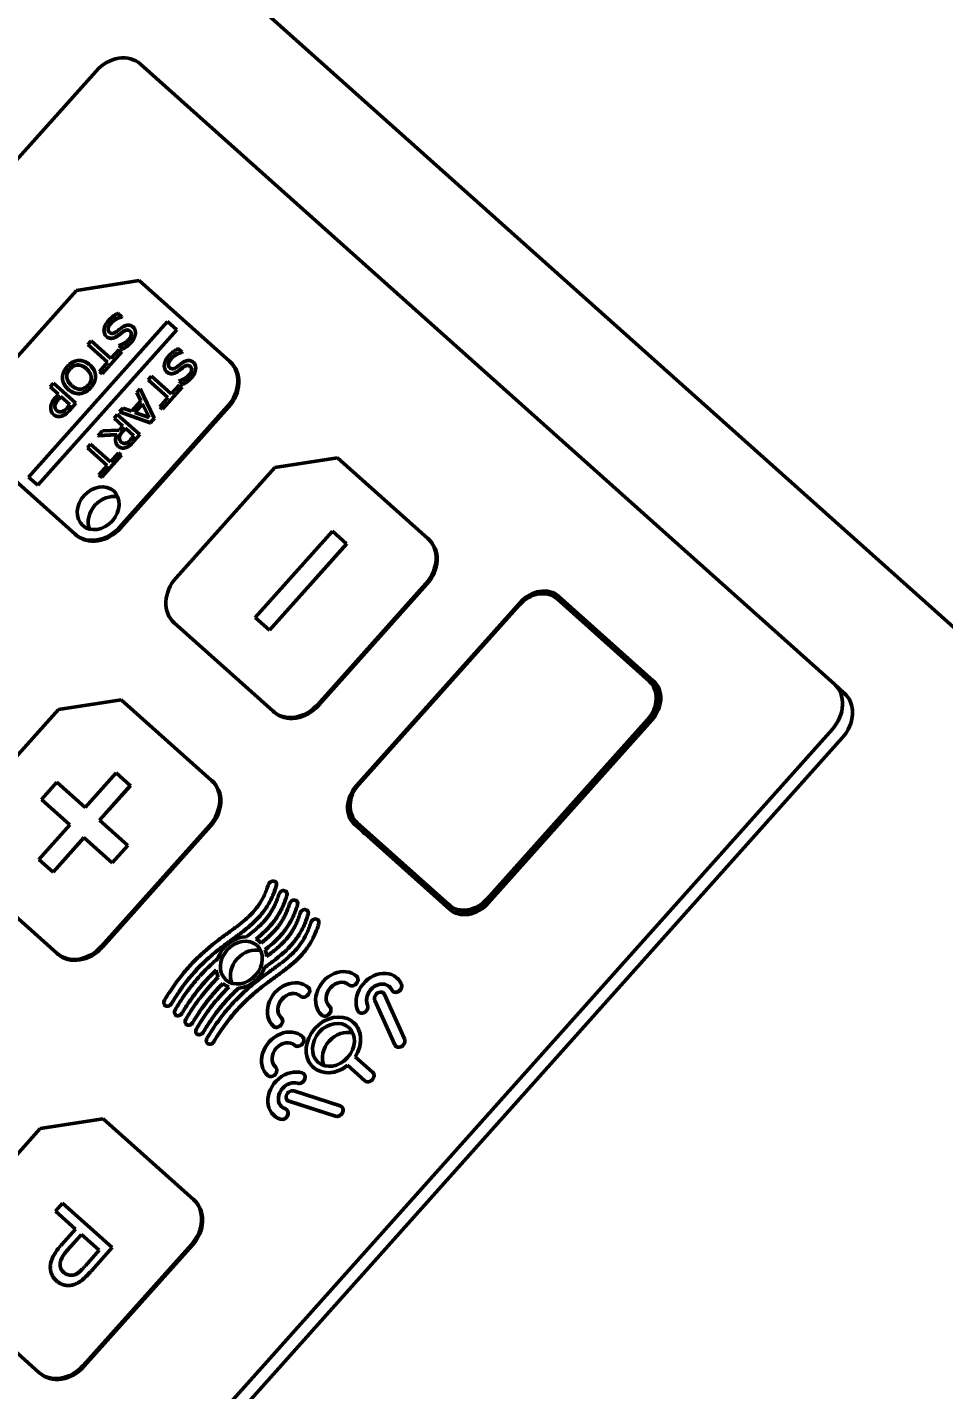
# Model space of a CAD drawing. Header units: inches. Extents: x 3110 to 5380, y 935 to 5515.
# Drawn here: x 4292.8 to 4343.4, y 1228.1 to 1303.4 of the extents above; entities that cross this region are included whole.
import ezdxf

# ---------------------------------------------------------------- set-up
doc = ezdxf.new("R2010")
doc.units = ezdxf.units.IN
doc.header["$MEASUREMENT"] = 0
for name, color, linetype, lineweight in [('AM_0', 7, 'Continuous', 30), ('AM_5', 92, 'Continuous', 15), ('Visibile (ISO)', 7, 'Continuous', 50)]:
    doc.layers.add(name, color=color, linetype=linetype, lineweight=lineweight)
doc.styles.get("Standard").update_dxf_attribs({"font": 'ROMANS.SHX'})
doc.dimstyles.new('AM_ANSI$0', dxfattribs={"dimtxt": 0.12, "dimasz": 0.12, "dimexe": 0.1, "dimexo": 0.05, "dimgap": 0.06, "dimtad": 0, "dimtih": 1, "dimtoh": 1, "dimdec": 4, "dimzin": 7, "dimdsep": 46, "dimtxsty": 'Standard', "dimcen": 0, "dimclrd": 256, "dimclre": 256, "dimclrt": 140, "dimadec": 0, "dimazin": 2, "dimtp": 0.1, "dimtm": 0.1, "dimtfac": 0.71, "dimtdec": 4, "dimtofl": 0, "dimtmove": 0, "dimatfit": 3, "dimfxl": 1, "dimtolj": 1, "dimtzin": 7, "dimlwd": -1, "dimlwe": -1, "dimarcsym": 1})

# ---------------------------------------------------------------- blocks, each defined once
blk = doc.blocks.new('_ClosedBlank')
at = {"layer": 'AM_0', "color": 0, "lineweight": -2}
for p, q in [((-1, 0.1667), (0, 0)), ((-1, 0.1667), (-1, -0.1667)), ((0, 0), (-1, -0.1667))]:
    blk.add_line(p, q, dxfattribs=at)
blk = doc.blocks.new('*D33')
at = {"layer": 'AM_5', "linetype": 'ByBlock', "transparency": 16777216}
for p, q in [((4421.186, 2159.668), (3326.444, 2159.668)), ((3326.544, 2089.668), (3326.544, 1696.983)), ((3326.544, 1174.299), (3326.544, 1566.983)), ((4232.494, 1104.299), (3326.444, 1104.299))]:
    blk.add_line(p, q, dxfattribs=at)
at = {"layer": 'Defpoints', "color": 0, "transparency": 16777216}
for p in [(4421.236, 2159.668), (3326.544, 1104.299), (4232.544, 1104.299)]:
    blk.add_point(p, dxfattribs=at)
at = {"layer": 'AM_5', "transparency": 16777216, "xscale": 70, "yscale": 70, "zscale": 70}
for p, rotation in [((3326.544, 2159.668), 90), ((3326.544, 1104.299), 270)]:
    blk.add_blockref('_ClosedBlank', p, dxfattribs=dict(at, rotation=rotation))
at = {"layer": 'AM_5', "color": 140, "transparency": 16777216, "insert": (3326.544, 1631.983), "char_height": 70, "attachment_point": 5}
blk.add_mtext('\\A1;1055', dxfattribs=at)

msp = doc.modelspace()

# ---------------------------------------------------------------- linework, layer by layer
at = {"layer": 'Visibile (ISO)'}
for p, q in [((4297.35364, 1311.90163), (4348.92577, 1265.80012)), ((4254.83744, 1254.19233), (4296.63767, 1300.95278)), ((4299.08984, 1301.33603), (4337.39375, 1267.09529)), ((4290.112, 1282.75004), (4295.55343, 1288.83718)), ((4295.55343, 1288.83718), (4299.02132, 1289.37919)), ((4299.02132, 1289.37919), (4304.00762, 1284.92183)), ((4297.85714, 1287.57081), (4298.06397, 1287.38592)), ((4298.06397, 1287.38592), (4298.05083, 1287.37121)), ((4298.05356, 1287.36876), (4298.05083, 1287.37121)), ((4298.06671, 1287.38347), (4298.05356, 1287.36876)), ((4298.06671, 1287.38347), (4298.06397, 1287.38592)), ((4292.9107, 1278.53135), (4300.58829, 1287.12)), ((4301.09641, 1286.66579), (4293.41881, 1278.07713)), ((4301.09914, 1286.66334), (4293.42155, 1278.07469)), ((4298.68238, 1286.81326), (4298.67964, 1286.81571)), ((4300.58829, 1287.12), (4301.09641, 1286.66579)), ((4301.09914, 1286.66334), (4301.09641, 1286.66579)), ((4296.18529, 1285.85011), (4296.36498, 1286.05113)), ((4297.27771, 1284.87357), (4296.18529, 1285.85011)), ((4296.36498, 1286.05113), (4297.45741, 1285.07459)), ((4297.2197, 1286.29045), (4297.21696, 1286.2929)), ((4298.05762, 1285.451), (4296.97068, 1284.23507)), ((4298.06036, 1285.44855), (4296.97341, 1284.23263)), ((4297.45741, 1285.07459), (4297.91103, 1285.58204)), ((4297.90011, 1285.78807), (4297.91326, 1285.80278)), ((4298.09691, 1285.61215), (4297.90011, 1285.78807)), ((4297.91103, 1285.58204), (4298.05762, 1285.451)), ((4298.06036, 1285.44855), (4298.05762, 1285.451)), ((4298.09964, 1285.6097), (4298.09691, 1285.61215)), ((4301.18539, 1285.61662), (4301.39223, 1285.43173)), ((4301.39223, 1285.43173), (4301.37908, 1285.41702)), ((4301.38182, 1285.41457), (4301.37908, 1285.41702)), ((4301.39497, 1285.42928), (4301.38182, 1285.41457)), ((4301.39497, 1285.42928), (4301.39223, 1285.43173)), ((4296.29364, 1284.719), (4296.29091, 1284.72145)), ((4296.82408, 1284.36611), (4297.27771, 1284.87357)), ((4296.97068, 1284.23507), (4296.82408, 1284.36611)), ((4300.54796, 1284.33626), (4300.54522, 1284.33871)), ((4302.01064, 1284.85907), (4302.0079, 1284.86152)), ((4304.06235, 1284.8729), (4304.00762, 1284.92183)), ((4294.09905, 1283.51631), (4294.27875, 1283.71733)), ((4294.27875, 1283.71733), (4295.51776, 1282.60975)), ((4296.60941, 1284.11036), (4296.60667, 1284.1128)), ((4296.97341, 1284.23263), (4296.97068, 1284.23507)), ((4299.51354, 1283.89592), (4299.69324, 1284.09694)), ((4300.60597, 1282.91938), (4299.51354, 1283.89592)), ((4299.69324, 1284.09694), (4300.78566, 1283.1204)), ((4300.78566, 1283.1204), (4301.23929, 1283.62785)), ((4301.22837, 1283.83388), (4301.24152, 1283.84859)), ((4301.42516, 1283.65796), (4301.22837, 1283.83388)), ((4301.23929, 1283.62785), (4301.38588, 1283.49681)), ((4301.4279, 1283.65551), (4301.42516, 1283.65796)), ((4294.56092, 1283.10343), (4294.09905, 1283.51631)), ((4294.40862, 1282.93306), (4294.56092, 1283.10343)), ((4294.57877, 1282.84049), (4294.70149, 1282.97778)), ((4294.70423, 1282.97533), (4294.58151, 1282.83805)), ((4294.70149, 1282.97778), (4295.19549, 1282.53618)), ((4295.09822, 1283.38172), (4295.09548, 1283.38417)), ((4295.73832, 1283.1359), (4295.73558, 1283.13834)), ((4298.8868, 1283.1948), (4299.06869, 1283.39827)), ((4299.11048, 1282.74786), (4298.8868, 1283.1948)), ((4299.07142, 1283.39582), (4299.06869, 1283.39827)), ((4299.06869, 1283.39827), (4299.85188, 1281.78078)), ((4299.07142, 1283.39582), (4299.85462, 1281.77834)), ((4300.15234, 1282.41193), (4300.60597, 1282.91938)), ((4301.38588, 1283.49681), (4300.29893, 1282.28088)), ((4301.38862, 1283.49437), (4300.30167, 1282.27844)), ((4301.38862, 1283.49437), (4301.38588, 1283.49681)), ((4294.36763, 1282.44926), (4294.3649, 1282.45171)), ((4295.19549, 1282.53618), (4295.04647, 1282.36948)), ((4295.51776, 1282.60975), (4295.17809, 1282.22977)), ((4295.5205, 1282.6073), (4295.18083, 1282.22732)), ((4295.5205, 1282.6073), (4295.51776, 1282.60975)), ((4303.90059, 1282.4422), (4297.92912, 1275.76214)), ((4297.93572, 1282.13086), (4298.12528, 1282.34291)), ((4299.63055, 1281.53318), (4297.93572, 1282.13086)), ((4297.93845, 1282.12841), (4297.93572, 1282.13086)), ((4299.63329, 1281.53074), (4297.93845, 1282.12841)), ((4303.95532, 1282.39327), (4297.98386, 1275.71321)), ((4298.12528, 1282.34291), (4298.5944, 1282.17054)), ((4298.5944, 1282.17054), (4299.11048, 1282.74786)), ((4298.78427, 1282.10004), (4299.20174, 1282.56704)), ((4299.57692, 1281.81268), (4298.78427, 1282.10004)), ((4299.2035, 1282.56351), (4298.78799, 1282.09869)), ((4299.20174, 1282.56704), (4299.57692, 1281.81268)), ((4300.29893, 1282.28088), (4300.15234, 1282.41193)), ((4300.30167, 1282.27844), (4300.29893, 1282.28088)), ((4294.29233, 1281.98512), (4294.28959, 1281.98756)), ((4297.62782, 1281.78643), (4297.80752, 1281.98745)), ((4298.12082, 1281.34573), (4297.62782, 1281.78643)), ((4297.80752, 1281.98745), (4299.04653, 1280.87987)), ((4297.91482, 1281.11529), (4298.12082, 1281.34573)), ((4299.85188, 1281.78078), (4299.63055, 1281.53318)), ((4299.63329, 1281.53074), (4299.63055, 1281.53318)), ((4299.85462, 1281.77834), (4299.63329, 1281.53074)), ((4299.85462, 1281.77834), (4299.85188, 1281.78078)), ((4296.76111, 1280.81687), (4296.9945, 1281.07795)), ((4297.78131, 1280.87298), (4296.76111, 1280.81687)), ((4296.76385, 1280.81443), (4296.76111, 1280.81687)), ((4297.78009, 1280.87032), (4296.76385, 1280.81443)), ((4296.9945, 1281.07795), (4297.91482, 1281.11529)), ((4297.92325, 1280.71303), (4297.92051, 1280.71548)), ((4298.10059, 1281.04626), (4298.25837, 1281.22276)), ((4298.26111, 1281.22032), (4298.10333, 1281.04381)), ((4298.25837, 1281.22276), (4298.72426, 1280.8063)), ((4298.72426, 1280.8063), (4298.54566, 1280.6065)), ((4299.04653, 1280.87987), (4298.6981, 1280.49008)), ((4299.04927, 1280.87742), (4298.70083, 1280.48764)), ((4299.04927, 1280.87742), (4299.04653, 1280.87987)), ((4295.47696, 1275.37888), (4290.00497, 1280.27041)), ((4296.15847, 1280.14272), (4296.33817, 1280.34374)), ((4297.25089, 1279.16618), (4296.15847, 1280.14272)), ((4296.33817, 1280.34374), (4297.43059, 1279.3672)), ((4297.43059, 1279.3672), (4297.88422, 1279.87465)), ((4297.86702, 1280.23183), (4297.86428, 1280.23428)), ((4297.88422, 1279.87465), (4298.03081, 1279.74361)), ((4296.79727, 1278.65872), (4297.25089, 1279.16618)), ((4298.03081, 1279.74361), (4296.94386, 1278.52768)), ((4298.03355, 1279.74116), (4296.9466, 1278.52523)), ((4298.03355, 1279.74116), (4298.03081, 1279.74361)), ((4301.05597, 1272.96697), (4306.49741, 1279.05411)), ((4306.49741, 1279.05411), (4309.9653, 1279.59612)), ((4309.9653, 1279.59612), (4314.95159, 1275.13876)), ((4293.41881, 1278.07713), (4292.9107, 1278.53135)), ((4296.94386, 1278.52768), (4296.79727, 1278.65872)), ((4296.9466, 1278.52523), (4296.94386, 1278.52768)), ((4293.42155, 1278.07469), (4293.41881, 1278.07713)), ((4295.53169, 1275.32995), (4295.47696, 1275.37888)), ((4305.42401, 1270.77916), (4309.68934, 1275.55063)), ((4309.68934, 1275.55063), (4310.47105, 1274.85184)), ((4310.47105, 1274.85184), (4306.20572, 1270.08037)), ((4310.47379, 1274.84939), (4306.20846, 1270.07792)), ((4310.47379, 1274.84939), (4310.47105, 1274.85184)), ((4315.00633, 1275.08983), (4314.95159, 1275.13876)), ((4314.84456, 1272.65913), (4308.8731, 1265.97907)), ((4314.8993, 1272.6102), (4308.92784, 1265.93014)), ((4311.0096, 1261.4939), (4320.0521, 1271.60942)), ((4322.09411, 1271.80134), (4327.17524, 1267.2592)), ((4322.17731, 1271.94158), (4327.41479, 1267.25968)), ((4306.20572, 1270.08037), (4305.42401, 1270.77916)), ((4311.13789, 1261.55091), (4320.00977, 1271.47557)), ((4306.42093, 1265.59581), (4300.94894, 1270.48735)), ((4306.20846, 1270.07792), (4306.20572, 1270.08037)), ((4327.22998, 1267.21027), (4327.17524, 1267.2592)), ((4327.76071, 1266.69291), (4327.40506, 1267.01084)), ((4337.94111, 1266.60599), (4337.39375, 1267.09529)), ((4289.11305, 1259.60685), (4294.55449, 1265.69399)), ((4294.55449, 1265.69399), (4298.02237, 1266.23599)), ((4298.02237, 1266.23599), (4303.00867, 1261.77863)), ((4306.47567, 1265.54688), (4306.42093, 1265.59581)), ((4327.08427, 1265.15152), (4318.21238, 1255.22685)), ((4318.26712, 1255.17792), (4327.13901, 1265.10259)), ((4327.32203, 1265.11067), (4318.27953, 1254.99514)), ((4337.28672, 1264.61566), (4295.48649, 1217.85521)), ((4296.03385, 1217.36592), (4337.83408, 1264.12636)), ((4296.04028, 1260.28191), (4297.74642, 1262.1905)), ((4297.74642, 1262.1905), (4298.52813, 1261.49171)), ((4303.0634, 1261.7297), (4303.00867, 1261.77863)), ((4293.62379, 1260.7252), (4294.47686, 1261.6795)), ((4294.47686, 1261.6795), (4296.04028, 1260.28191)), ((4298.52813, 1261.49171), (4296.822, 1259.58312)), ((4298.53087, 1261.48927), (4296.82473, 1259.58068)), ((4298.53087, 1261.48927), (4298.52813, 1261.49171)), ((4295.18722, 1259.32762), (4293.62379, 1260.7252)), ((4296.822, 1259.58312), (4298.38542, 1258.18554)), ((4293.48109, 1257.41903), (4295.18722, 1259.32762)), ((4302.90164, 1259.299), (4296.93018, 1252.61894)), ((4302.95637, 1259.25007), (4296.98491, 1252.57001)), ((4316.15432, 1254.66299), (4310.91684, 1259.34488)), ((4316.12804, 1254.90108), (4311.04691, 1259.44322)), ((4295.96893, 1258.62883), (4294.2628, 1256.72024)), ((4295.97167, 1258.62638), (4294.26554, 1256.71779)), ((4297.53236, 1257.23125), (4295.96893, 1258.62883)), ((4298.38542, 1258.18554), (4297.53236, 1257.23125)), ((4298.38816, 1258.1831), (4297.53509, 1257.2288)), ((4298.38816, 1258.1831), (4298.38542, 1258.18554)), ((4294.2628, 1256.72024), (4293.48109, 1257.41903)), ((4297.53509, 1257.2288), (4297.53236, 1257.23125)), ((4294.47801, 1252.23568), (4289.00602, 1257.12722)), ((4294.26554, 1256.71779), (4294.2628, 1256.72024)), ((4306.53806, 1256.17709), (4306.53532, 1256.17953)), ((4307.12435, 1255.65299), (4307.12161, 1255.65544)), ((4307.71063, 1255.1289), (4307.70789, 1255.13135)), ((4308.29691, 1254.60481), (4308.29418, 1254.60726)), ((4316.18278, 1254.85215), (4316.12804, 1254.90108)), ((4308.8832, 1254.08072), (4308.88046, 1254.08316)), ((4305.6846, 1252.86245), (4305.68186, 1252.8649)), ((4294.53275, 1252.18675), (4294.47801, 1252.23568)), ((4305.97451, 1252.43101), (4305.97178, 1252.43345)), ((4305.94608, 1251.44753), (4305.94335, 1251.44997)), ((4303.64392, 1250.56622), (4303.64118, 1250.56867)), ((4311.02205, 1250.96694), (4311.01931, 1250.96939)), ((4313.25515, 1250.86794), (4313.25242, 1250.87039)), ((4304.50444, 1250.30296), (4304.5017, 1250.30541)), ((4308.35661, 1250.34511), (4308.35388, 1250.34756)), ((4312.50872, 1250.03294), (4312.50598, 1250.03538)), ((4312.55996, 1249.96124), (4313.66697, 1247.50365)), ((4312.5627, 1249.9588), (4313.66971, 1247.50121)), ((4313.01755, 1250.13131), (4313.01481, 1250.13376)), ((4300.43864, 1249.35388), (4300.4359, 1249.35633)), ((4311.14683, 1248.98026), (4311.14409, 1248.98271)), ((4313.13248, 1247.17478), (4312.02547, 1249.63237)), ((4301.02492, 1248.82979), (4301.02219, 1248.83223)), ((4301.61121, 1248.30569), (4301.60847, 1248.30814)), ((4306.43721, 1248.19795), (4306.43448, 1248.2004)), ((4309.10265, 1248.81978), (4309.09991, 1248.82223)), ((4310.85104, 1248.41574), (4310.8483, 1248.41819)), ((4302.19749, 1247.7816), (4302.19476, 1247.78405)), ((4308.03632, 1247.62691), (4308.03358, 1247.62936)), ((4302.78378, 1247.25751), (4302.78104, 1247.25995)), ((4313.1892, 1247.0982), (4313.18646, 1247.10064)), ((4311.48033, 1245.19205), (4310.52331, 1246.04756)), ((4310.94984, 1246.52471), (4311.90686, 1245.6692)), ((4306.11692, 1245.47975), (4306.11418, 1245.48219)), ((4308.1051, 1245.57759), (4308.10237, 1245.58004)), ((4308.63306, 1245.93458), (4308.63033, 1245.93702)), ((4311.48307, 1245.18961), (4311.48033, 1245.19205)), ((4311.9096, 1245.66676), (4311.90686, 1245.6692)), ((4307.55519, 1244.63163), (4310.12103, 1243.80597)), ((4307.2111, 1244.10667), (4307.20836, 1244.10912)), ((4309.8539, 1243.2381), (4307.28806, 1244.06375)), ((4309.85664, 1243.23566), (4307.2908, 1244.06131)), ((4310.20347, 1243.75817), (4310.20073, 1243.76061)), ((4293.55554, 1242.55079), (4297.02343, 1243.0928)), ((4297.02343, 1243.0928), (4302.00972, 1238.63543)), ((4306.46466, 1243.27166), (4306.46193, 1243.27411)), ((4307.17015, 1243.59004), (4307.16742, 1243.59249)), ((4288.1141, 1236.46365), (4293.55554, 1242.55079)), ((4294.39492, 1237.98885), (4294.79065, 1238.43154)), ((4294.79065, 1238.43154), (4297.52664, 1235.98578)), ((4302.06446, 1238.58651), (4302.00972, 1238.63543)), ((4295.50282, 1236.99847), (4294.39492, 1237.98885)), ((4294.73865, 1236.14362), (4295.50282, 1236.99847)), ((4295.06103, 1235.84994), (4295.82794, 1236.70784)), ((4295.83067, 1236.7054), (4295.06377, 1235.84749)), ((4295.82794, 1236.70784), (4296.80829, 1235.83148)), ((4301.90269, 1236.15581), (4295.93123, 1229.47574)), ((4301.95743, 1236.10688), (4295.98597, 1229.42681)), ((4296.80829, 1235.83148), (4296.04958, 1234.98273)), ((4297.52664, 1235.98578), (4296.39949, 1234.72487)), ((4297.52938, 1235.98333), (4296.40222, 1234.72242)), ((4297.52938, 1235.98333), (4297.52664, 1235.98578)), ((4293.47906, 1229.09249), (4288.00707, 1233.98402)), ((4294.46022, 1234.14049), (4294.45748, 1234.14294)), ((4293.5338, 1229.04356), (4293.47906, 1229.09249))]:
    msp.add_line(p, q, dxfattribs=at)
for centre, major_axis, start_param, end_param in [((4297.81024, 1299.90459), (1.2796, 1.43144), 0, 1.57079633), ((4302.72802, 1283.49039), (1.2796, 1.43144), 4.71238898, 6.28318531), ((4302.78275, 1283.44146), (1.2796, 1.43144), 4.71238898, 6.28318531), ((4297.35865, 1276.27209), (-0.85307, -0.95429), 3.53692416, 5.8878538), ((4296.75655, 1276.81032), (-1.2796, -1.43144), 0, 1.57079633), ((4296.81129, 1276.76139), (-1.2796, -1.43144), 0, 1.57079633), ((4313.67199, 1273.70732), (1.2796, 1.43144), 4.71238898, 6.28318531), ((4313.72673, 1273.65839), (1.2796, 1.43144), 4.71238898, 6.28318531), ((4302.22854, 1271.91879), (-1.2796, -1.43144), 4.71238898, 6.28318531), ((4321.00645, 1270.58461), (1.08766, 1.21673), 0, 1.57079633), ((4321.06833, 1270.70099), (1.10899, 1.24058), 0, 1.57079633), ((4321.61569, 1270.21169), (1.10899, 1.24058), 0, 0.44212113), ((4326.08759, 1266.04247), (1.08766, 1.21673), 4.71238898, 6.28318531), ((4326.14232, 1265.99354), (1.08766, 1.21673), 4.71238898, 6.28318531), ((4326.3058, 1266.01909), (1.10899, 1.24058), 4.71238898, 6.28318531), ((4336.11415, 1265.66385), (1.2796, 1.43144), 4.71238898, 6.28318531), ((4336.66151, 1265.17455), (1.2796, 1.43144), 4.71238898, 6.28318531), ((4307.70053, 1267.02725), (-1.2796, -1.43144), 0, 1.57079633), ((4307.75527, 1266.97832), (-1.2796, -1.43144), 0, 1.57079633), ((4301.72907, 1260.34719), (1.2796, 1.43144), 4.71238898, 6.28318531), ((4301.78381, 1260.29826), (1.2796, 1.43144), 4.71238898, 6.28318531), ((4312.02583, 1260.58547), (-1.10899, -1.24058), 4.71238898, 6.28318531), ((4312.13457, 1260.65995), (-1.08766, -1.21673), 4.71238898, 6.28318531), ((4312.57319, 1260.09617), (-1.10899, -1.24058), 5.84106417, 6.28318531), ((4306.36471, 1255.98868), (0.17061, 0.19086), 5.23008885, 8.3716815), ((4306.36745, 1255.98623), (0.17061, 0.19086), 5.23008885, 6.28318531), ((4306.951, 1255.46458), (0.17061, 0.19086), 5.23008885, 8.3716815), ((4306.95373, 1255.46214), (0.17061, 0.19086), 5.23008885, 6.28318531), ((4307.53728, 1254.94049), (0.17061, 0.19086), 5.23008885, 8.3716815), ((4307.54002, 1254.93804), (0.17061, 0.19086), 5.23008885, 6.28318531), ((4317.2157, 1256.11781), (-1.08766, -1.21673), 0, 1.57079633), ((4317.2633, 1255.90357), (-1.10899, -1.24058), 0, 1.57079633), ((4317.27044, 1256.06888), (-1.08766, -1.21673), 0, 1.57079633), ((4308.12356, 1254.4164), (0.17061, 0.19086), 5.23008885, 8.3716815), ((4308.1263, 1254.41395), (0.17061, 0.19086), 5.23008885, 6.28318531), ((4308.70985, 1253.8923), (0.17061, 0.19086), 5.23008885, 8.3716815), ((4308.71259, 1253.88986), (0.17061, 0.19086), 5.23008885, 6.28318531), ((4304.65818, 1251.71974), (1.02368, 1.14515), 0.63458092, 2.04885195), ((4304.65818, 1251.71974), (1.02368, 1.14515), 6.20636718, 6.49646659), ((4304.66092, 1251.7173), (1.02368, 1.14515), 6.2092458, 6.28318531), ((4295.75761, 1253.66713), (-1.2796, -1.43144), 0, 1.57079633), ((4295.81234, 1253.6182), (-1.2796, -1.43144), 0, 1.57079633), ((4305.20828, 1251.228), (0.85307, 0.95429), 0.35955133, 2.78204132), ((4304.65818, 1251.71974), (-1.02368, -1.14515), 2.43842344, 2.72973048), ((4304.66092, 1251.7173), (-1.02368, -1.14515), 2.4415783, 2.72973048), ((4304.65818, 1251.71974), (-1.02368, -1.14515), 5.6408951, 5.95422388), ((4304.65818, 1251.71974), (-1.02368, -1.14515), 0.71607912, 2.01161502), ((4304.66092, 1251.7173), (-1.02368, -1.14515), 0.71607912, 2.01161502), ((4310.05961, 1249.89581), (-0.9597, -1.07358), 3.14159265, 6.28318531), ((4304.65818, 1251.71974), (-1.02368, -1.14515), 0.00709566, 0.30612678), ((4304.66092, 1251.7173), (-1.02368, -1.14515), 0.00709566, 0.30299013), ((4307.39418, 1249.27398), (-0.9597, -1.07358), 3.14159265, 6.28318531), ((4310.05961, 1249.89581), (0.53317, 0.59643), 0, 3.14159265), ((4310.06235, 1249.89336), (0.53317, 0.59643), 0, 3.14159265), ((4310.80604, 1250.73081), (0.21327, 0.23857), 3.14159265, 6.28318531), ((4310.80878, 1250.72837), (0.21327, 0.23857), 3.14159265, 6.28318531), ((4312.29272, 1249.79681), (-0.9597, -1.07358), 2.7925268, 5.93411946), ((4312.29272, 1249.79681), (0.53317, 0.59643), 5.93411946, 9.07571211), ((4312.29545, 1249.79436), (0.53317, 0.59643), 0.00280083, 2.7925268), ((4313.22808, 1250.37233), (0.21327, 0.23857), 2.7925268, 5.93411944), ((4313.23081, 1250.36989), (0.21327, 0.23857), 3.14159265, 5.93411946), ((4312.29545, 1249.79436), (0.9597, 1.07358), 5.93411946, 6.28318531), ((4307.39418, 1249.27398), (0.53317, 0.59643), 0, 3.14159265), ((4307.39691, 1249.27153), (0.53317, 0.59643), 0, 3.14159265), ((4308.14061, 1250.10898), (0.21327, 0.23857), 3.14159265, 6.28318531), ((4308.14335, 1250.10654), (0.21327, 0.23857), 3.14159265, 6.28318531), ((4312.29272, 1249.79681), (-0.21327, -0.23857), 2.7925268, 5.93411946), ((4312.29545, 1249.79436), (0.21327, 0.23857), 5.93411946, 6.28318531), ((4300.60652, 1249.54719), (-0.17061, -0.19086), 4.94466959, 8.08626224), ((4300.60925, 1249.54474), (-0.17061, -0.19086), 0, 1.80307693), ((4301.1928, 1249.02309), (-0.17061, -0.19086), 4.94466959, 8.08626223), ((4309.31318, 1249.0608), (0.21327, 0.23857), 3.14159265, 6.28318531), ((4309.31591, 1249.05835), (0.21327, 0.23857), 3.14159265, 6.28318531), ((4311.35736, 1249.22128), (0.21327, 0.23857), 2.7925268, 5.93411946), ((4311.3601, 1249.21884), (0.21327, 0.23857), 3.14159265, 5.93411946), ((4301.19554, 1249.02065), (-0.17061, -0.19086), 0, 1.80307693), ((4301.77908, 1248.499), (-0.17061, -0.19086), 4.94466959, 8.08626224), ((4301.78182, 1248.49655), (-0.17061, -0.19086), 0, 1.80307693), ((4306.64774, 1248.43897), (0.21327, 0.23857), 3.14159265, 6.28318531), ((4306.65048, 1248.43652), (0.21327, 0.23857), 3.14159265, 6.28318531), ((4309.73931, 1247.1776), (-1.10899, -1.24058), 1.76430952, 7.66046844), ((4309.74205, 1247.17516), (1.10899, 1.24058), 4.90590217, 6.28318531), ((4302.36537, 1247.97491), (-0.17061, -0.19086), 4.94466959, 8.08626224), ((4302.36811, 1247.97246), (-0.17061, -0.19086), 0, 1.80307693), ((4302.95165, 1247.45081), (-0.17061, -0.19086), 4.94466959, 8.08626224), ((4307.07388, 1246.55578), (-0.9597, -1.07358), 3.14159265, 6.28318531), ((4307.82031, 1247.39078), (0.21327, 0.23857), 3.14159265, 6.28318531), ((4307.82305, 1247.38834), (0.21327, 0.23857), 3.14159265, 6.28318531), ((4310.28941, 1246.68586), (0.85307, 0.95429), 0.35955133, 2.78204132), ((4313.39973, 1247.33922), (0.21327, 0.23857), 2.7925268, 5.93411946), ((4313.40246, 1247.33677), (0.21327, 0.23857), 3.14159265, 5.93411946), ((4302.95439, 1247.44837), (-0.17061, -0.19086), 0, 1.80307693), ((4307.07388, 1246.55578), (0.53317, 0.59643), 0, 3.14159265), ((4307.07662, 1246.55333), (0.53317, 0.59643), 0, 3.14159265), ((4306.32745, 1245.72077), (0.21327, 0.23857), 3.14159265, 6.28318531), ((4306.33018, 1245.71832), (0.21327, 0.23857), 3.14159265, 6.28318531), ((4309.74205, 1247.17516), (-1.10899, -1.24058), 0, 1.37728313), ((4307.42163, 1244.34769), (-0.9597, -1.07358), 3.4906585, 6.63225116), ((4307.8891, 1245.34147), (0.21327, 0.23857), 3.4906585, 6.63225116), ((4307.89184, 1245.33902), (0.21327, 0.23857), 3.4906585, 6.28318531), ((4311.6936, 1245.43063), (0.21327, 0.23857), 3.14159265, 6.28318531), ((4311.69633, 1245.42818), (0.21327, 0.23857), 3.14159265, 6.28318531), ((4307.42163, 1244.34769), (0.53317, 0.59643), 0.34906585, 3.4906585), ((4307.42436, 1244.34524), (0.53317, 0.59643), 0.34906585, 3.13879182), ((4307.42163, 1244.34769), (-0.21327, -0.23857), 3.4906585, 6.63225116), ((4307.42436, 1244.34524), (-0.21327, -0.23857), 0, 0.34906585), ((4309.98746, 1243.52204), (0.21327, 0.23857), 3.49065852, 6.63225116), ((4309.9902, 1243.51959), (0.21327, 0.23857), 3.4906585, 6.28318531), ((4307.42436, 1244.34524), (-0.9597, -1.07358), 0, 0.34906585), ((4306.95415, 1243.35391), (0.21327, 0.23857), 3.49065851, 6.63225114), ((4306.95689, 1243.35147), (0.21327, 0.23857), 3.4906585, 6.28318531), ((4300.73012, 1237.20399), (1.2796, 1.43144), 4.71238898, 6.28318531), ((4300.78486, 1237.15506), (1.2796, 1.43144), 4.71238898, 6.28318531), ((4294.75866, 1230.52393), (-1.2796, -1.43144), 0, 1.57079633), ((4294.8134, 1230.475), (-1.2796, -1.43144), 0, 1.57079633)]:
    msp.add_ellipse(centre, major_axis=major_axis, ratio=0.81915204, start_param=start_param, end_param=end_param, dxfattribs=at)
for centre in [(4296.75655, 1276.81032), (4304.65818, 1251.71974), (4309.73931, 1247.1776)]:
    msp.add_ellipse(centre, major_axis=(0.85307, 0.95429), ratio=0.81915204, dxfattribs=at)
for points in [[(4297.31698, 1287.16055), (4297.46381, 1287.3248), (4297.72603, 1287.50498), (4297.85714, 1287.57081)], [(4298.05083, 1287.37121), (4297.88576, 1287.34014), (4297.5768, 1287.16426), (4297.47271, 1287.04781)], [(4298.05356, 1287.36876), (4297.8885, 1287.33769), (4297.57954, 1287.16181), (4297.47545, 1287.04536)], [(4297.21696, 1286.2929), (4297.14367, 1286.35842), (4297.06775, 1286.5564), (4297.07662, 1286.66534)], [(4297.07662, 1286.66534), (4297.08705, 1286.78613), (4297.19317, 1287.02205), (4297.31698, 1287.16055)], [(4297.47271, 1287.04781), (4297.32369, 1286.88111), (4297.28485, 1286.60931), (4297.37823, 1286.52584)], [(4297.73454, 1286.54251), (4297.81306, 1286.59802), (4297.93924, 1286.69472), (4298.03511, 1286.76559)], [(4298.03511, 1286.76559), (4298.12231, 1286.82878), (4298.28418, 1286.9068), (4298.36808, 1286.9178)], [(4298.50935, 1286.59085), (4298.43103, 1286.66086), (4298.24671, 1286.64259), (4298.14016, 1286.56584)], [(4298.36808, 1286.9178), (4298.45088, 1286.92758), (4298.60735, 1286.88033), (4298.67964, 1286.81571)], [(4298.42473, 1286.10416), (4298.54964, 1286.24389), (4298.5967, 1286.51276), (4298.50935, 1286.59085)], [(4298.67964, 1286.81571), (4298.83025, 1286.68107), (4298.77768, 1286.21205), (4298.57936, 1285.99019)], [(4298.68238, 1286.81326), (4298.83299, 1286.67863), (4298.78042, 1286.2096), (4298.58209, 1285.98774)], [(4297.79768, 1286.31407), (4297.61936, 1286.1934), (4297.33243, 1286.18968), (4297.21696, 1286.2929)], [(4297.80041, 1286.31162), (4297.6221, 1286.19096), (4297.33517, 1286.18723), (4297.2197, 1286.29045)], [(4297.37823, 1286.52584), (4297.45253, 1286.45942), (4297.62489, 1286.46632), (4297.73454, 1286.54251)], [(4298.14016, 1286.56584), (4298.06912, 1286.51466), (4297.86752, 1286.36189), (4297.79768, 1286.31407)], [(4298.14289, 1286.56339), (4298.07186, 1286.51222), (4297.87026, 1286.35944), (4297.80041, 1286.31162)], [(4297.91326, 1285.80278), (4298.03212, 1285.82663), (4298.31406, 1285.98036), (4298.42473, 1286.10416)], [(4298.57936, 1285.99019), (4298.4654, 1285.86271), (4298.22263, 1285.67398), (4298.09691, 1285.61215)], [(4298.58209, 1285.98774), (4298.46814, 1285.86027), (4298.22536, 1285.67153), (4298.09964, 1285.6097)], [(4300.40488, 1284.71115), (4300.4153, 1284.83194), (4300.52142, 1285.06786), (4300.64524, 1285.20637)], [(4300.80097, 1285.09362), (4300.65195, 1284.92692), (4300.6131, 1284.65512), (4300.70648, 1284.57165)], [(4300.64524, 1285.20637), (4300.79207, 1285.37061), (4301.05429, 1285.55079), (4301.18539, 1285.61662)], [(4301.37908, 1285.41702), (4301.21402, 1285.38595), (4300.90506, 1285.21007), (4300.80097, 1285.09362)], [(4301.38182, 1285.41457), (4301.21676, 1285.3835), (4300.9078, 1285.20762), (4300.8037, 1285.09117)], [(4294.78072, 1283.99192), (4294.77764, 1284.16226), (4294.91555, 1284.48224), (4295.04813, 1284.63055)], [(4295.28285, 1283.59377), (4295.03886, 1283.81188), (4295.00224, 1284.29227), (4295.18961, 1284.50187)], [(4295.04813, 1284.63055), (4295.18509, 1284.78377), (4295.48958, 1284.95262), (4295.65291, 1284.9676)], [(4295.18961, 1284.50187), (4295.37698, 1284.71147), (4295.85955, 1284.72995), (4296.10354, 1284.51185)], [(4295.65291, 1284.9676), (4295.81303, 1284.98103), (4296.13829, 1284.85788), (4296.29091, 1284.72145)], [(4296.10354, 1284.51185), (4296.22403, 1284.40414), (4296.35782, 1284.16987), (4296.36739, 1284.05326)], [(4296.29091, 1284.72145), (4296.44654, 1284.58233), (4296.59912, 1284.27612), (4296.60667, 1284.1128)], [(4296.29364, 1284.719), (4296.44927, 1284.57988), (4296.60186, 1284.27368), (4296.60941, 1284.11036)], [(4300.54522, 1284.33871), (4300.47192, 1284.40423), (4300.396, 1284.60221), (4300.40488, 1284.71115)], [(4301.12593, 1284.35988), (4300.94762, 1284.23921), (4300.66069, 1284.23549), (4300.54522, 1284.33871)], [(4301.12867, 1284.35743), (4300.95036, 1284.23677), (4300.66342, 1284.23305), (4300.54796, 1284.33626)], [(4300.70648, 1284.57165), (4300.78078, 1284.50523), (4300.95314, 1284.51213), (4301.0628, 1284.58832)], [(4301.0628, 1284.58832), (4301.14132, 1284.64383), (4301.2675, 1284.74053), (4301.36337, 1284.8114)], [(4301.46841, 1284.61165), (4301.39738, 1284.56047), (4301.19578, 1284.4077), (4301.12593, 1284.35988)], [(4301.47115, 1284.6092), (4301.40012, 1284.55803), (4301.19852, 1284.40525), (4301.12867, 1284.35743)], [(4301.36337, 1284.8114), (4301.45056, 1284.87459), (4301.61244, 1284.95261), (4301.69634, 1284.96361)], [(4301.8376, 1284.63666), (4301.75929, 1284.70667), (4301.57496, 1284.6884), (4301.46841, 1284.61165)], [(4301.69634, 1284.96361), (4301.77914, 1284.97339), (4301.93561, 1284.92614), (4302.0079, 1284.86152)], [(4301.75299, 1284.14997), (4301.8779, 1284.2897), (4301.92496, 1284.55857), (4301.8376, 1284.63666)], [(4302.0079, 1284.86152), (4302.15851, 1284.72688), (4302.10594, 1284.25786), (4301.90762, 1284.036)], [(4302.01064, 1284.85907), (4302.16125, 1284.72444), (4302.10868, 1284.25541), (4301.91035, 1284.03355)], [(4295.09548, 1283.38417), (4294.94487, 1283.5188), (4294.78416, 1283.83007), (4294.78072, 1283.99192)], [(4295.76803, 1283.38278), (4295.65319, 1283.3796), (4295.40535, 1283.48427), (4295.28285, 1283.59377)], [(4296.19568, 1283.60252), (4296.10145, 1283.49711), (4295.88598, 1283.3854), (4295.76803, 1283.38278)], [(4296.36739, 1284.05326), (4296.37777, 1283.93151), (4296.2932, 1283.71161), (4296.19568, 1283.60252)], [(4296.60667, 1284.1128), (4296.61012, 1283.95095), (4296.47522, 1283.62829), (4296.33935, 1283.47629)], [(4296.60941, 1284.11036), (4296.61285, 1283.9485), (4296.47796, 1283.62584), (4296.34209, 1283.47385)], [(4301.24152, 1283.84859), (4301.36038, 1283.87244), (4301.64232, 1284.02617), (4301.75299, 1284.14997)], [(4301.90762, 1284.036), (4301.79366, 1283.90852), (4301.55088, 1283.71979), (4301.42516, 1283.65796)], [(4301.91035, 1284.03355), (4301.7964, 1283.90608), (4301.55362, 1283.71734), (4301.4279, 1283.65551)], [(4294.13282, 1282.36587), (4294.13969, 1282.50087), (4294.26398, 1282.77126), (4294.40862, 1282.93306)], [(4294.3649, 1282.45171), (4294.36655, 1282.53843), (4294.4692, 1282.71792), (4294.57877, 1282.84049)], [(4294.58151, 1282.83805), (4294.47193, 1282.71547), (4294.36929, 1282.53599), (4294.36763, 1282.44926)], [(4295.73558, 1283.13834), (4295.57655, 1283.12614), (4295.25011, 1283.24595), (4295.09548, 1283.38417)], [(4295.73832, 1283.1359), (4295.57929, 1283.12369), (4295.25285, 1283.2435), (4295.09822, 1283.38172)], [(4296.33935, 1283.47629), (4296.20129, 1283.32185), (4295.8916, 1283.15324), (4295.73558, 1283.13834)], [(4296.34209, 1283.47385), (4296.20403, 1283.31941), (4295.89434, 1283.15079), (4295.73832, 1283.1359)], [(4294.28959, 1281.98756), (4294.20927, 1282.05937), (4294.12714, 1282.25848), (4294.13282, 1282.36587)], [(4294.47194, 1282.20165), (4294.4127, 1282.25461), (4294.36151, 1282.37314), (4294.3649, 1282.45171)], [(4294.75822, 1282.142), (4294.67879, 1282.11377), (4294.5362, 1282.14421), (4294.47194, 1282.20165)], [(4295.17809, 1282.22977), (4295.05756, 1282.09494), (4294.85268, 1281.93849), (4294.74686, 1281.90297)], [(4295.18083, 1282.22732), (4295.0603, 1282.09249), (4294.85541, 1281.93604), (4294.7496, 1281.90052)], [(4295.04647, 1282.36948), (4294.9621, 1282.2751), (4294.82706, 1282.16647), (4294.75822, 1282.142)], [(4294.74686, 1281.90297), (4294.62407, 1281.86058), (4294.39301, 1281.89512), (4294.28959, 1281.98756)], [(4294.7496, 1281.90052), (4294.6268, 1281.85813), (4294.39575, 1281.89267), (4294.29233, 1281.98512)], [(4297.86428, 1280.23428), (4297.72873, 1280.35545), (4297.6962, 1280.68885), (4297.78131, 1280.87298)], [(4298.0386, 1280.45555), (4297.97434, 1280.51299), (4297.9152, 1280.64083), (4297.92051, 1280.71548)], [(4297.92051, 1280.71548), (4297.92408, 1280.79828), (4298.0228, 1280.95923), (4298.10059, 1281.04626)], [(4298.10333, 1281.04381), (4298.02553, 1280.95679), (4297.92682, 1280.79584), (4297.92325, 1280.71303)], [(4298.54566, 1280.6065), (4298.47115, 1280.52315), (4298.35017, 1280.42621), (4298.28873, 1280.40396)], [(4298.28878, 1280.16354), (4298.17539, 1280.12157), (4297.96168, 1280.14722), (4297.86428, 1280.23428)], [(4298.29152, 1280.1611), (4298.17812, 1280.11912), (4297.96441, 1280.14477), (4297.86702, 1280.23183)], [(4298.28873, 1280.40396), (4298.21779, 1280.37916), (4298.09282, 1280.40708), (4298.0386, 1280.45555)], [(4298.6981, 1280.49008), (4298.58195, 1280.36016), (4298.40217, 1280.20552), (4298.28878, 1280.16354)], [(4298.70083, 1280.48764), (4298.58469, 1280.35771), (4298.40491, 1280.20307), (4298.29152, 1280.1611)], [(4294.45748, 1234.14294), (4294.07735, 1234.48275), (4294.15187, 1235.48721), (4294.73865, 1236.14362)], [(4294.85436, 1234.61207), (4294.35418, 1235.0592), (4295.06103, 1235.84994)], [(4295.06377, 1235.84749), (4294.35792, 1235.05788), (4294.85566, 1234.61091)], [(4296.39949, 1234.72487), (4296.13203, 1234.42567), (4295.69969, 1234.03767), (4295.16689, 1233.84933), (4294.64755, 1233.97303), (4294.45748, 1234.14294)], [(4296.40222, 1234.72242), (4296.13476, 1234.42322), (4295.70243, 1234.03522), (4295.16963, 1233.84689), (4294.65029, 1233.97059), (4294.46022, 1234.14049)], [(4296.04958, 1234.98273), (4295.78485, 1234.68659), (4295.45759, 1234.44633), (4295.01942, 1234.46452), (4294.85436, 1234.61207)]]:
    msp.add_open_spline(points, degree=2, dxfattribs=at)
for points, degree, knots in [([(4297.47545, 1287.04536), (4297.32643, 1286.87866), (4297.28772, 1286.60781), (4297.37966, 1286.52456)], 2, [0, 0, 0, 1, 1.9930037, 1.9930037, 1.9930037]), ([(4298.5106, 1286.58972), (4298.4329, 1286.65832), (4298.24944, 1286.64015), (4298.14289, 1286.56339)], 2, [0.00943106, 0.00943106, 0.00943106, 1, 2, 2, 2]), ([(4300.8037, 1285.09117), (4300.65469, 1284.92447), (4300.61598, 1284.65362), (4300.70792, 1284.57037)], 2, [0, 0, 0, 1, 1.9930037, 1.9930037, 1.9930037]), ([(4295.19235, 1284.49943), (4295.00498, 1284.28982), (4295.0415, 1283.81078), (4295.28285, 1283.59378)], 2, [0, 0, 0, 1, 1.99438412, 1.99438412, 1.99438412]), ([(4296.10353, 1284.51184), (4295.86093, 1284.72745), (4295.37971, 1284.70903), (4295.19235, 1284.49943)], 2, [0.00561588, 0.00561588, 0.00561588, 1, 2, 2, 2]), ([(4301.83886, 1284.63553), (4301.76115, 1284.70414), (4301.5777, 1284.68596), (4301.47115, 1284.6092)], 2, [0.00943106, 0.00943106, 0.00943106, 1, 2, 2, 2]), ([(4294.36763, 1282.44926), (4294.36424, 1282.3707), (4294.41513, 1282.25287), (4294.47327, 1282.20047)], 2, [0, 0, 0, 1, 1.98807195, 1.98807195, 1.98807195]), ([(4297.92325, 1280.71303), (4297.91794, 1280.63839), (4297.97672, 1280.5113), (4298.03981, 1280.45447)], 2, [0, 0, 0, 1, 1.98814052, 1.98814052, 1.98814052]), ([(4300.4151, 1249.63925), (4300.61745, 1249.97833), (4301.02526, 1250.59606), (4301.53711, 1251.23782), (4302.04557, 1251.7971), (4302.44741, 1252.18466), (4302.93788, 1252.60996), (4303.31843, 1252.9093), (4303.77371, 1253.24847), (4304.11942, 1253.49831), (4304.52344, 1253.79949), (4304.82231, 1254.03758), (4305.16237, 1254.34672), (4305.40716, 1254.60923), (4305.67969, 1254.97409), (4305.91982, 1255.38625), (4306.07633, 1255.78992), (4306.14442, 1256.01567)], 3, [0, 0, 0, 0, 0.08333333, 0.16666667, 0.20833333, 0.29166667, 0.33333333, 0.41666667, 0.45833333, 0.54166667, 0.58333333, 0.66666667, 0.70833333, 0.79166667, 0.83333333, 0.91666667, 1, 1, 1, 1]), ([(4306.585, 1255.96168), (4306.50942, 1255.71112), (4306.33252, 1255.25256), (4306.05111, 1254.76876), (4305.73136, 1254.34091), (4305.44886, 1254.03861), (4305.07083, 1253.6953), (4304.75117, 1253.44105), (4304.33477, 1253.1307), (4303.9895, 1252.88118), (4303.54556, 1252.55039), (4303.18148, 1252.26388), (4302.71743, 1251.86142), (4302.3398, 1251.49716), (4301.86193, 1250.97153), (4301.37939, 1250.3667), (4300.99143, 1249.77936), (4300.79793, 1249.45512)], 3, [0, 0, 0, 0, 0.08333333, 0.16666667, 0.20833333, 0.29166667, 0.33333333, 0.41666667, 0.45833333, 0.54166667, 0.58333333, 0.66666667, 0.70833333, 0.79166667, 0.83333333, 0.91666667, 1, 1, 1, 1]), ([(4306.58774, 1255.95924), (4306.51216, 1255.70867), (4306.33525, 1255.25011), (4306.05385, 1254.76631), (4305.7341, 1254.33846), (4305.4516, 1254.03616), (4305.07357, 1253.69285), (4304.7539, 1253.4386), (4304.33751, 1253.12825), (4303.99223, 1252.87873), (4303.5483, 1252.54794), (4303.18422, 1252.26143), (4302.72016, 1251.85897), (4302.34254, 1251.49472), (4301.86466, 1250.96909), (4301.38212, 1250.36425), (4300.99417, 1249.77691), (4300.80067, 1249.45267)], 3, [0, 0, 0, 0, 0.08333333, 0.16666667, 0.20833333, 0.29166667, 0.33333333, 0.41666667, 0.45833333, 0.54166667, 0.58333333, 0.66666667, 0.70833333, 0.79166667, 0.83333333, 0.91666667, 1, 1, 1, 1]), ([(4304.92646, 1253.13909), (4305.06618, 1253.24378), (4305.30032, 1253.42466), (4305.54489, 1253.6358), (4305.7181, 1253.79906), (4305.82845, 1253.91086), (4305.95998, 1254.05568), (4306.06013, 1254.1762), (4306.17908, 1254.33423), (4306.26928, 1254.46723), (4306.3759, 1254.64349), (4306.45627, 1254.79321), (4306.55043, 1254.99307), (4306.63817, 1255.20651), (4306.70114, 1255.39356), (4306.73071, 1255.49157)], 3, [0, 0, 0, 0, 0.072364036, 0.126637063, 0.144728072, 0.18091009, 0.199001099, 0.235183117, 0.253274126, 0.289456144, 0.307547153, 0.343729171, 0.36182018, 0.398002198, 0.434184216, 0.434184216, 0.434184216, 0.434184216]), ([(4307.17128, 1255.43759), (4307.14247, 1255.34207), (4307.08111, 1255.15723), (4306.99526, 1254.94068), (4306.90273, 1254.73429), (4306.82345, 1254.57706), (4306.7181, 1254.38972), (4306.62896, 1254.24697), (4306.51188, 1254.07683), (4306.41389, 1253.9471), (4306.28649, 1253.79219), (4306.18086, 1253.67378), (4306.04465, 1253.53183), (4305.93255, 1253.42276), (4305.78892, 1253.29111), (4305.64196, 1253.16366), (4305.52121, 1253.06513), (4305.46011, 1253.01644)], 3, [0, 0, 0, 0, 0.031769634, 0.063539269, 0.079424086, 0.11119372, 0.127078538, 0.158848172, 0.174732989, 0.206502624, 0.222387441, 0.254157075, 0.270041892, 0.301811527, 0.317696344, 0.349465978, 0.381235613, 0.381235613, 0.381235613, 0.381235613]), ([(4307.17402, 1255.43514), (4307.14521, 1255.33962), (4307.08385, 1255.15478), (4306.998, 1254.93823), (4306.90546, 1254.73185), (4306.82619, 1254.57461), (4306.72084, 1254.38727), (4306.63169, 1254.24453), (4306.51462, 1254.07439), (4306.41663, 1253.94465), (4306.28923, 1253.78974), (4306.18359, 1253.67133), (4306.04739, 1253.52938), (4305.93529, 1253.42031), (4305.79165, 1253.28867), (4305.64496, 1253.16144), (4305.52447, 1253.06311), (4305.46365, 1253.01464)], 3, [0, 0, 0, 0, 0.031769634, 0.063539269, 0.079424086, 0.11119372, 0.127078538, 0.158848172, 0.174732989, 0.206502624, 0.222387441, 0.254157075, 0.270041892, 0.301811527, 0.317696344, 0.349465978, 0.381096977, 0.381096977, 0.381096977, 0.381096977]), ([(4305.75083, 1252.79717), (4305.81069, 1252.84413), (4305.92782, 1252.93812), (4306.06755, 1253.05699), (4306.20212, 1253.17782), (4306.30561, 1253.27641), (4306.42976, 1253.40302), (4306.5249, 1253.50742), (4306.63865, 1253.64288), (4306.72556, 1253.75567), (4306.82916, 1253.90343), (4306.90802, 1254.02755), (4307.00158, 1254.19142), (4307.07239, 1254.33003), (4307.15573, 1254.514), (4307.23378, 1254.70932), (4307.2903, 1254.87899), (4307.31699, 1254.96748)], 3, [0, 0, 0, 0, 0.032668009, 0.065336018, 0.081670022, 0.114338031, 0.130672036, 0.163340045, 0.179674049, 0.212342058, 0.228676063, 0.261344072, 0.277678076, 0.310346085, 0.32668009, 0.359348099, 0.392016108, 0.392016108, 0.392016108, 0.392016108]), ([(4308.34385, 1254.3894), (4308.30635, 1254.26506), (4308.22501, 1254.0269), (4308.10793, 1253.75325), (4307.97978, 1253.49615), (4307.86865, 1253.30316), (4307.71983, 1253.07643), (4307.59325, 1252.90612), (4307.4267, 1252.70554), (4307.28728, 1252.55424), (4307.10632, 1252.37472), (4306.9566, 1252.23795), (4306.72555, 1252.04051), (4306.40677, 1251.78861), (4306.11417, 1251.57471), (4305.94335, 1251.44997)], 3, [0, 0, 0, 0, 0.041353937, 0.082707874, 0.103384843, 0.14473878, 0.165415748, 0.206769686, 0.227446654, 0.268800591, 0.28947756, 0.330831497, 0.351508466, 0.413539371, 0.496247245, 0.496247245, 0.496247245, 0.496247245]), ([(4308.34659, 1254.38696), (4308.30909, 1254.26262), (4308.22775, 1254.02445), (4308.11067, 1253.7508), (4307.98251, 1253.4937), (4307.87139, 1253.30071), (4307.72256, 1253.07399), (4307.59598, 1252.90368), (4307.42944, 1252.70309), (4307.29002, 1252.5518), (4307.10906, 1252.37227), (4306.95933, 1252.2355), (4306.72829, 1252.03806), (4306.4095, 1251.78616), (4306.11691, 1251.57226), (4305.94608, 1251.44753)], 3, [0, 0, 0, 0, 0.041353937, 0.082707874, 0.103384843, 0.14473878, 0.165415748, 0.206769686, 0.227446654, 0.268800591, 0.28947756, 0.330831497, 0.351508466, 0.413539371, 0.496247245, 0.496247245, 0.496247245, 0.496247245]), ([(4307.75757, 1254.9135), (4307.72778, 1254.81475), (4307.66422, 1254.62389), (4307.57499, 1254.40077), (4307.47865, 1254.18846), (4307.39598, 1254.02698), (4307.28599, 1253.83489), (4307.19286, 1253.68877), (4307.07048, 1253.51486), (4306.96804, 1253.38243), (4306.83486, 1253.2245), (4306.72444, 1253.10388), (4306.55364, 1252.93042), (4306.31726, 1252.71136), (4306.0993, 1252.53321), (4305.97178, 1252.43345)], 3, [0, 0, 0, 0, 0.032842257, 0.065684514, 0.082105642, 0.114947899, 0.131369028, 0.164211285, 0.180632413, 0.21347467, 0.229895799, 0.262738056, 0.279159184, 0.32842257, 0.394107084, 0.394107084, 0.394107084, 0.394107084]), ([(4307.76031, 1254.91105), (4307.73052, 1254.8123), (4307.66696, 1254.62144), (4307.57773, 1254.39832), (4307.48138, 1254.18601), (4307.39871, 1254.02453), (4307.28873, 1253.83244), (4307.19559, 1253.68632), (4307.07322, 1253.51241), (4306.97078, 1253.37999), (4306.83759, 1253.22205), (4306.72718, 1253.10143), (4306.55638, 1252.92797), (4306.31999, 1252.70891), (4306.10203, 1252.53077), (4305.97451, 1252.43101)], 3, [0, 0, 0, 0, 0.032842257, 0.065684514, 0.082105642, 0.114947899, 0.131369028, 0.164211285, 0.180632413, 0.21347467, 0.229895799, 0.262738056, 0.279159184, 0.32842257, 0.394107084, 0.394107084, 0.394107084, 0.394107084]), ([(4306.04562, 1252.05103), (4306.11772, 1252.10468), (4306.25888, 1252.2111), (4306.42725, 1252.34369), (4306.58927, 1252.47726), (4306.71371, 1252.5854), (4306.86262, 1252.72354), (4306.9764, 1252.83696), (4307.11196, 1252.98381), (4307.21509, 1253.10596), (4307.33749, 1253.26616), (4307.43023, 1253.40104), (4307.53976, 1253.57989), (4307.62226, 1253.73196), (4307.71883, 1253.93518), (4307.8087, 1254.1525), (4307.87309, 1254.3433), (4307.90328, 1254.44339)], 3, [0, 0, 0, 0, 0.036946184, 0.073892367, 0.092365459, 0.129311642, 0.147784734, 0.184730918, 0.203204009, 0.240150193, 0.258623285, 0.295569468, 0.31404256, 0.350988744, 0.369461835, 0.406408019, 0.443354202, 0.443354202, 0.443354202, 0.443354202]), ([(4302.76024, 1247.54288), (4302.96259, 1247.88196), (4303.3704, 1248.49969), (4303.88225, 1249.14145), (4304.3907, 1249.70073), (4304.79255, 1250.08829), (4305.28302, 1250.51359), (4305.66357, 1250.81293), (4306.11885, 1251.1521), (4306.46456, 1251.40194), (4306.86857, 1251.70311), (4307.16745, 1251.94121), (4307.50751, 1252.25034), (4307.7523, 1252.51285), (4308.02482, 1252.87772), (4308.26496, 1253.28988), (4308.42147, 1253.69355), (4308.48956, 1253.91929)], 3, [0, 0, 0, 0, 0.08333333, 0.16666667, 0.20833333, 0.29166667, 0.33333333, 0.41666667, 0.45833333, 0.54166667, 0.58333333, 0.66666667, 0.70833333, 0.79166667, 0.83333333, 0.91666667, 1, 1, 1, 1]), ([(4308.93014, 1253.86531), (4308.85456, 1253.61474), (4308.67766, 1253.15619), (4308.39625, 1252.67238), (4308.0765, 1252.24454), (4307.794, 1251.94223), (4307.41597, 1251.59893), (4307.0963, 1251.34468), (4306.67991, 1251.03432), (4306.33463, 1250.78481), (4305.8907, 1250.45402), (4305.52662, 1250.16751), (4305.06256, 1249.76505), (4304.68494, 1249.40079), (4304.20707, 1248.87516), (4303.72452, 1248.27033), (4303.33657, 1247.68298), (4303.14307, 1247.35874)], 3, [0, 0, 0, 0, 0.08333333, 0.16666667, 0.20833333, 0.29166667, 0.33333333, 0.41666667, 0.45833333, 0.54166667, 0.58333333, 0.66666667, 0.70833333, 0.79166667, 0.83333333, 0.91666667, 1, 1, 1, 1]), ([(4308.93287, 1253.86287), (4308.8573, 1253.6123), (4308.68039, 1253.15374), (4308.39899, 1252.66994), (4308.07923, 1252.24209), (4307.79673, 1251.93979), (4307.4187, 1251.59648), (4307.09904, 1251.34223), (4306.68265, 1251.03188), (4306.33737, 1250.78236), (4305.89343, 1250.45157), (4305.52935, 1250.16506), (4305.0653, 1249.7626), (4304.68768, 1249.39834), (4304.2098, 1248.87272), (4303.72726, 1248.26788), (4303.33931, 1247.68054), (4303.14581, 1247.3563)], 3, [0, 0, 0, 0, 0.08333333, 0.16666667, 0.20833333, 0.29166667, 0.33333333, 0.41666667, 0.45833333, 0.54166667, 0.58333333, 0.66666667, 0.70833333, 0.79166667, 0.83333333, 0.91666667, 1, 1, 1, 1]), ([(4301.00138, 1249.11516), (4301.1322, 1249.33437), (4301.36226, 1249.69588), (4301.6264, 1250.06875), (4301.82466, 1250.3324), (4301.95684, 1250.50036), (4302.12191, 1250.70108), (4302.25378, 1250.85448), (4302.4182, 1251.03777), (4302.54933, 1251.17784), (4302.71255, 1251.34526), (4302.84249, 1251.47326), (4303.00395, 1251.62637), (4303.16432, 1251.77287), (4303.29126, 1251.88358), (4303.35434, 1251.93745)], 3, [0.676760437, 0.676760437, 0.676760437, 0.676760437, 0.730633698, 0.771038643, 0.784506958, 0.811443588, 0.824911904, 0.851848534, 0.865316849, 0.892253479, 0.905721794, 0.932658424, 0.94612674, 0.97306337, 1, 1, 1, 1]), ([(4303.27657, 1251.30511), (4303.22519, 1251.25737), (4303.12213, 1251.15965), (4302.9926, 1251.03135), (4302.8626, 1250.89809), (4302.75823, 1250.78737), (4302.62737, 1250.64347), (4302.52237, 1250.52379), (4302.39079, 1250.36814), (4302.28528, 1250.23863), (4302.15315, 1250.07015), (4302.04727, 1249.92993), (4301.91477, 1249.7475), (4301.80867, 1249.5957), (4301.676, 1249.39824), (4301.54331, 1249.1929), (4301.43723, 1249.01984), (4301.38422, 1248.93102)], 3, [0.726059768, 0.726059768, 0.726059768, 0.726059768, 0.74888812, 0.771716473, 0.783130649, 0.805959002, 0.817373178, 0.840201531, 0.851615707, 0.87444406, 0.885858237, 0.908686589, 0.920100766, 0.942929118, 0.954343295, 0.977171647, 1, 1, 1, 1]), ([(4303.27704, 1251.30055), (4303.22641, 1251.25349), (4303.1241, 1251.15645), (4302.99534, 1251.02891), (4302.86534, 1250.89565), (4302.76097, 1250.78493), (4302.6301, 1250.64102), (4302.52511, 1250.52134), (4302.39353, 1250.3657), (4302.28802, 1250.23619), (4302.15589, 1250.0677), (4302.05001, 1249.92748), (4301.91751, 1249.74506), (4301.81141, 1249.59325), (4301.67874, 1249.39579), (4301.54605, 1249.19046), (4301.43996, 1249.0174), (4301.38696, 1248.92858)], 3, [0.726395385, 0.726395385, 0.726395385, 0.726395385, 0.74888812, 0.771716473, 0.783130649, 0.805959002, 0.817373178, 0.840201531, 0.851615707, 0.87444406, 0.885858237, 0.908686589, 0.920100766, 0.942929118, 0.954343295, 0.977171647, 1, 1, 1, 1]), ([(4301.58767, 1248.59107), (4301.63736, 1248.67433), (4301.73692, 1248.83721), (4301.86176, 1249.03201), (4301.98683, 1249.22043), (4302.08703, 1249.36617), (4302.21243, 1249.54231), (4302.31281, 1249.67849), (4302.43833, 1249.84303), (4302.53873, 1249.9702), (4302.66415, 1250.12382), (4302.76439, 1250.24253), (4302.8895, 1250.3859), (4302.98939, 1250.49669), (4303.11395, 1250.63051), (4303.23815, 1250.75978), (4303.33704, 1250.85859), (4303.38635, 1250.9069)], 3, [0.754445358, 0.754445358, 0.754445358, 0.754445358, 0.774908245, 0.795371131, 0.805602575, 0.826065462, 0.836296905, 0.856759792, 0.866991235, 0.887454122, 0.897685566, 0.918148453, 0.928379896, 0.948842783, 0.959074226, 0.979537113, 1, 1, 1, 1]), ([(4303.64118, 1250.56867), (4303.59558, 1250.52361), (4303.50415, 1250.43151), (4303.3894, 1250.31115), (4303.27431, 1250.1866), (4303.18199, 1250.08352), (4303.06632, 1249.95011), (4302.97357, 1249.83963), (4302.85742, 1249.6966), (4302.76433, 1249.57814), (4302.64782, 1249.42475), (4302.55449, 1249.29769), (4302.41439, 1249.10028), (4302.22744, 1248.82469), (4302.06386, 1248.56337), (4301.9705, 1248.40693)], 3, [0.758756633, 0.758756633, 0.758756633, 0.758756633, 0.778860247, 0.79896386, 0.809015667, 0.829119281, 0.839171088, 0.859274702, 0.869326509, 0.889430123, 0.89948193, 0.919585544, 0.929637351, 0.959792772, 1, 1, 1, 1]), ([(4303.64392, 1250.56622), (4303.59831, 1250.52116), (4303.50689, 1250.42907), (4303.39213, 1250.3087), (4303.27705, 1250.18416), (4303.18473, 1250.08107), (4303.06906, 1249.94766), (4302.97631, 1249.83718), (4302.86016, 1249.69416), (4302.76707, 1249.57569), (4302.65055, 1249.4223), (4302.55723, 1249.29524), (4302.41713, 1249.09784), (4302.23018, 1248.82225), (4302.0666, 1248.56092), (4301.97324, 1248.40448)], 3, [0.758756633, 0.758756633, 0.758756633, 0.758756633, 0.778860247, 0.79896386, 0.809015667, 0.829119281, 0.839171088, 0.859274702, 0.869326509, 0.889430123, 0.89948193, 0.919585544, 0.929637351, 0.959792772, 1, 1, 1, 1]), ([(4302.17395, 1248.06698), (4302.22342, 1248.14987), (4302.32254, 1248.31205), (4302.44683, 1248.50604), (4302.57134, 1248.69372), (4302.67111, 1248.8389), (4302.79594, 1249.01439), (4302.89589, 1249.15009), (4303.02084, 1249.31408), (4303.1208, 1249.44084), (4303.24568, 1249.59399), (4303.34548, 1249.71236), (4303.47005, 1249.85534), (4303.56951, 1249.96584), (4303.69354, 1250.09934), (4303.81721, 1250.22831), (4303.91569, 1250.32691), (4303.9648, 1250.37512)], 3, [0.755529069, 0.755529069, 0.755529069, 0.755529069, 0.775901647, 0.796274224, 0.806460513, 0.826833091, 0.837019379, 0.857391957, 0.867578246, 0.887950823, 0.898137112, 0.91850969, 0.928695978, 0.949068556, 0.959254845, 0.979627422, 1, 1, 1, 1]), ([(4304.5017, 1250.30541), (4304.44897, 1250.2571), (4304.34317, 1250.15816), (4304.21017, 1250.02816), (4304.07665, 1249.89301), (4303.96943, 1249.78063), (4303.83497, 1249.63442), (4303.72707, 1249.5127), (4303.59184, 1249.35424), (4303.48338, 1249.22224), (4303.34754, 1249.05033), (4303.23867, 1248.9071), (4303.07518, 1248.68323), (4302.85689, 1248.36828), (4302.66582, 1248.06553), (4302.55679, 1247.88284)], 3, [0.718267539, 0.718267539, 0.718267539, 0.718267539, 0.741745244, 0.765222949, 0.776961801, 0.800439506, 0.812178359, 0.835656064, 0.847394917, 0.870872622, 0.882611474, 0.90608918, 0.917828032, 0.95304459, 1, 1, 1, 1]), ([(4304.50444, 1250.30296), (4304.4517, 1250.25465), (4304.34591, 1250.15572), (4304.2129, 1250.02571), (4304.07938, 1249.89057), (4303.97217, 1249.77818), (4303.83771, 1249.63197), (4303.72981, 1249.51026), (4303.59457, 1249.35179), (4303.48612, 1249.2198), (4303.35028, 1249.04788), (4303.24141, 1248.90465), (4303.07791, 1248.68079), (4302.85963, 1248.36583), (4302.66855, 1248.06309), (4302.55952, 1247.88039)], 3, [0.718267539, 0.718267539, 0.718267539, 0.718267539, 0.741745244, 0.765222949, 0.776961801, 0.800439506, 0.812178359, 0.835656064, 0.847394917, 0.870872622, 0.882611474, 0.90608918, 0.917828032, 0.95304459, 1, 1, 1, 1])]:
    msp.add_open_spline(points, degree=degree, knots=knots, dxfattribs=at)

# ---------------------------------------------------------------- dimensions: what is measured, and where the dimension line sits
at = {"layer": 'AM_5'}
dim = msp.add_linear_dim(base=(3326.54379, 1104.29855), p1=(4421.23587, 2159.66759), p2=(4232.54408, 1104.29855), angle=270, text='1055', dimstyle='AM_ANSI$0', override={"dimtxt": 70, "dimasz": 70, "dimgap": 30, "dimblk1": 'ClosedBlank', "dimblk2": 'ClosedBlank', "dimsah": 1}, dxfattribs=at)
dim.commit()
dim.dimension.update_dxf_attribs({"geometry": '*D33', "text_midpoint": (3326.54379, 1631.98307)})

doc.saveas('drawing.dxf')
